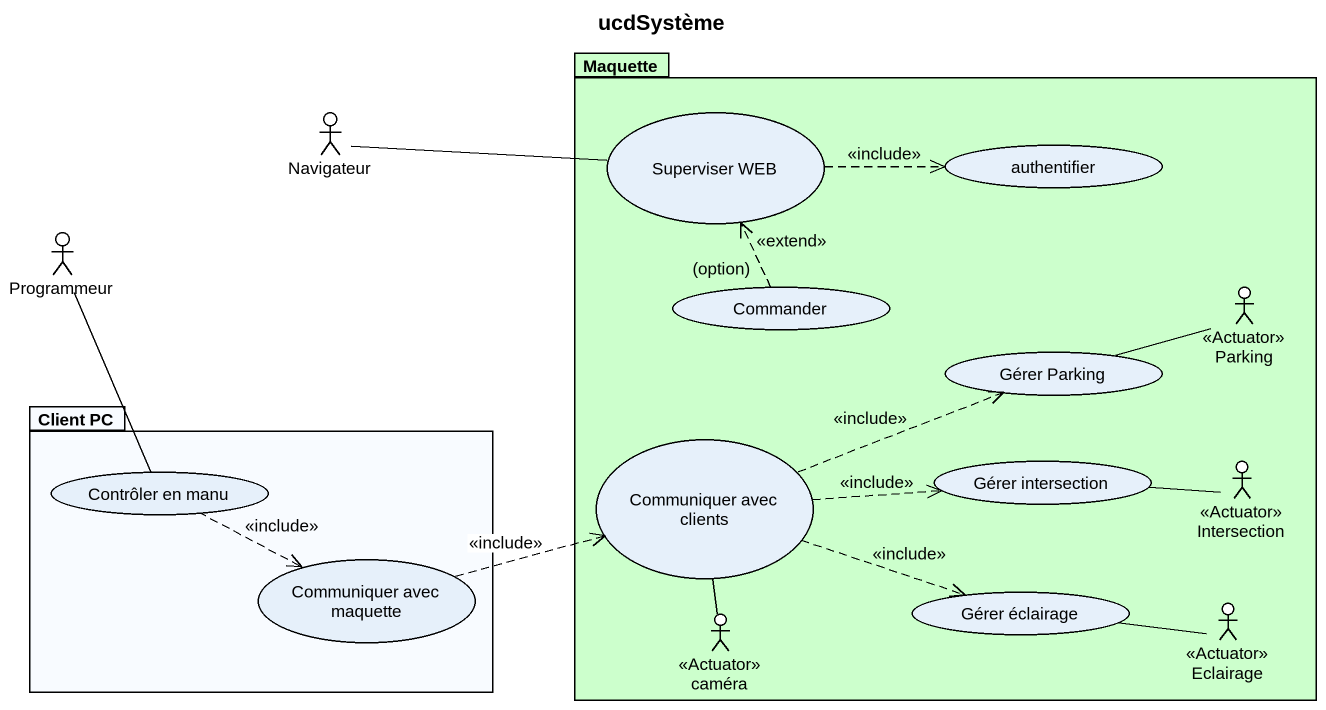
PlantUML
@startuml
title ucdSystème
actor Navigateur
package Maquette #CCFFCC {
  usecase "Superviser WEB" as Superviser_WEB
  usecase authentifier
  usecase Commander
  actor Parking <<Actuator>>
  usecase "Gérer Parking" as Gérer_Parking
  usecase "Communiquer avec clients" as Communiquer_avec_clients
  usecase "Gérer intersection" as Gérer_intersection
  actor Intersection <<Actuator>>
  usecase "Gérer éclairage" as Gérer_éclairage
  actor Eclairage <<Actuator>>
  actor caméra <<Actuator>>
}
actor Programmeur
package "Client PC" as Client_PC {
  usecase "Contrôler en manu" as Contrôler_en_manu
  usecase "Communiquer avec maquette" as Communiquer_avec_maquette
}
Navigateur -right- Superviser_WEB
Superviser_WEB .right.> authentifier : <<include>>
Programmeur -- Contrôler_en_manu
Commander .up.> Superviser_WEB : <<extend>>\n(option)
Parking -left- Gérer_Parking
Communiquer_avec_clients .right.> Gérer_Parking : <<include>>
Communiquer_avec_clients .right.> Gérer_intersection : <<include>>
Communiquer_avec_clients .right.> Gérer_éclairage : <<include>>
Intersection -left- Gérer_intersection
Contrôler_en_manu .right.> Communiquer_avec_maquette : <<include>>
Communiquer_avec_maquette .right.> Communiquer_avec_clients : <<include>>
Eclairage -left- Gérer_éclairage
caméra -up- Communiquer_avec_clients
@enduml
